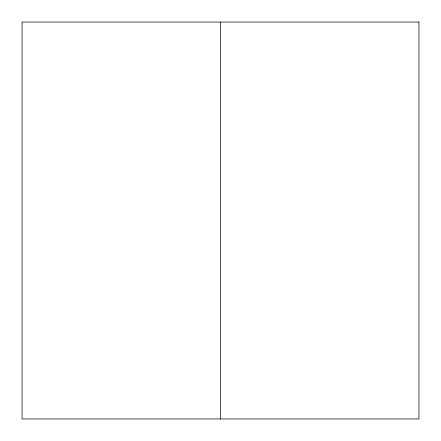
<?xml version="1.0" encoding="UTF-8"?>
<svg xmlns="http://www.w3.org/2000/svg" width="441" height="441" viewBox="0 0 441 441"><rect width="100%" height="100%" fill="white"/><g stroke="black" fill="none" stroke-linecap="round" stroke-linejoin="round"><path stroke-width="0.66" d="M220.5 22.05L220.5 418.95M418.95 22.05L22.05 22.05L22.05 418.95L418.95 418.95L418.95 22.05"/></g></svg>
